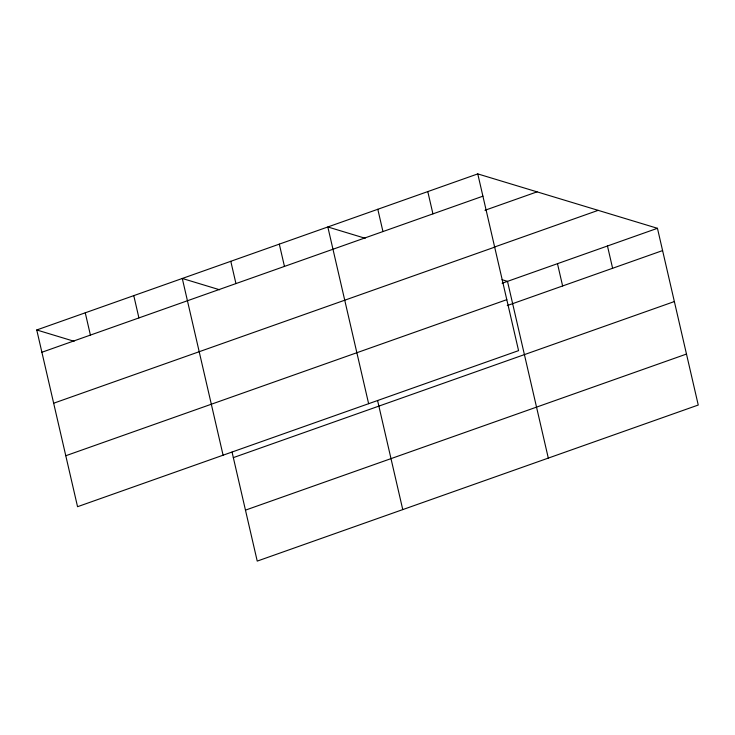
<?xml version="1.0" encoding="UTF-8"?>
<svg xmlns="http://www.w3.org/2000/svg" width="735" height="735" viewBox="0 0 735 735"><rect width="100%" height="100%" fill="white"/><g stroke="black" fill="none" stroke-linecap="round" stroke-linejoin="round"><path stroke-width="1.1" d="M477.768 173.901L518.57 350.632L77.552 506.7L36.75 329.969L477.768 173.901L657.448 228.3L698.25 405.031L257.232 561.099L232.058 452.08M41.895 352.258L482.913 196.181M484.953 210.293L537.064 191.853M493.938 247.226L598.152 210.348M53.664 403.221L494.683 247.144M502.115 283.269L657.448 228.3M65.782 455.737L506.81 299.66M507.251 305.558L662.593 250.58M233.335 457.62L674.362 301.552M245.462 510.136L686.481 354.059M365.157 238.269L327.828 226.959L368.63 403.69M502.014 279.704L507.499 281.367L548.301 458.089M219.618 289.774L182.289 278.464L223.091 455.195M36.75 329.969L74.079 341.279M607.468 245.986L612.613 268.266M557.479 263.672L562.624 285.961M427.788 191.587L432.933 213.867M377.808 209.273L382.953 231.562M377.597 400.575L402.762 509.594M279.309 244.13L284.454 266.41M230.799 261.302L235.944 283.581M133.779 295.635L138.915 317.915M85.26 312.807L90.405 335.087"/></g></svg>
